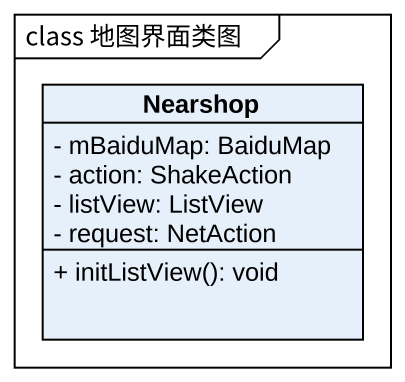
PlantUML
@startuml
mainframe class 地图界面类图
hide circle
hide empty members
skinparam classAttributeIconSize 0
class Nearshop {
  - mBaiduMap: BaiduMap
  - action: ShakeAction
  - listView: ListView
  - request: NetAction
  + initListView(): void
}
@enduml
